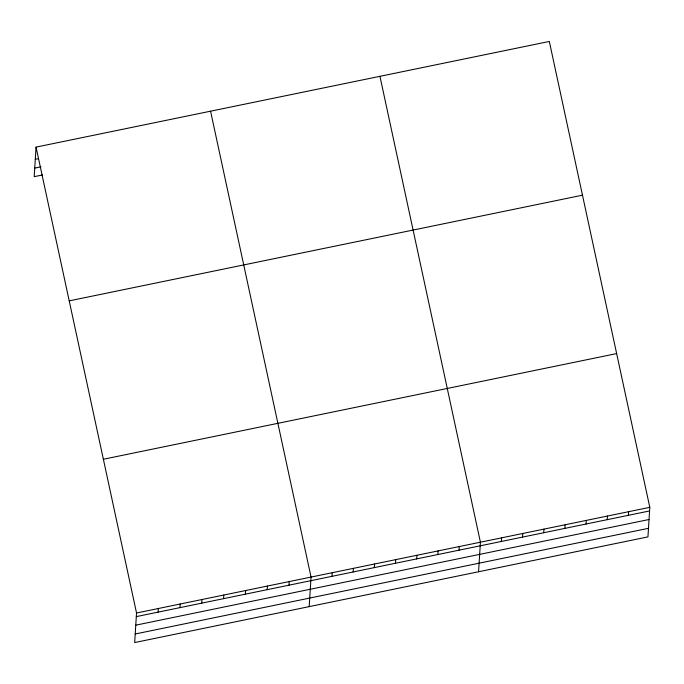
<?xml version="1.0" encoding="UTF-8"?>
<svg xmlns="http://www.w3.org/2000/svg" width="684" height="684" viewBox="0 0 684 684"><rect width="100%" height="100%" fill="white"/><g stroke="black" fill="none" stroke-linecap="round" stroke-linejoin="round"><path stroke-width="1.03" d="M36.055 147.12L136.535 613.001L134.68 642.55L647.945 536.88L649.8 507.331L549.32 41.45L36.055 147.12L34.2 176.669L42.511 174.959M158.124 612.129L158.346 608.504M179.935 607.631L180.166 604.015M201.746 603.143L201.977 599.526M223.565 598.654L223.788 595.037M245.376 594.165L245.607 590.54M267.188 589.668L267.418 586.051M289.007 585.179L289.229 581.562M309.185 606.622L311.049 577.074L210.569 111.193M331.988 576.33L332.219 572.713M353.166 571.969L353.389 568.353M374.336 567.609L374.558 563.992M395.506 563.257L395.737 559.632M416.676 558.896L416.907 555.28M437.854 554.536L438.076 550.919M459.024 550.175L459.255 546.559M478.561 571.747L480.424 542.198L379.945 76.317M501.363 541.463L501.594 537.838M522.542 537.102L522.764 533.486M543.712 532.742L543.942 529.125M564.881 528.381L565.112 524.765M586.06 524.021L586.282 520.404M607.23 519.669L607.452 516.044M628.399 515.308L628.63 511.683M35.294 159.295L38.407 158.654M34.739 168.11L40.972 166.828M69.221 300.857L582.477 195.188M103.378 459.255L616.643 353.585M136.535 613.001L649.8 507.331M136.313 616.617L649.569 510.948M135.774 625.176L649.03 519.507M135.218 633.991L648.483 528.322"/></g></svg>
